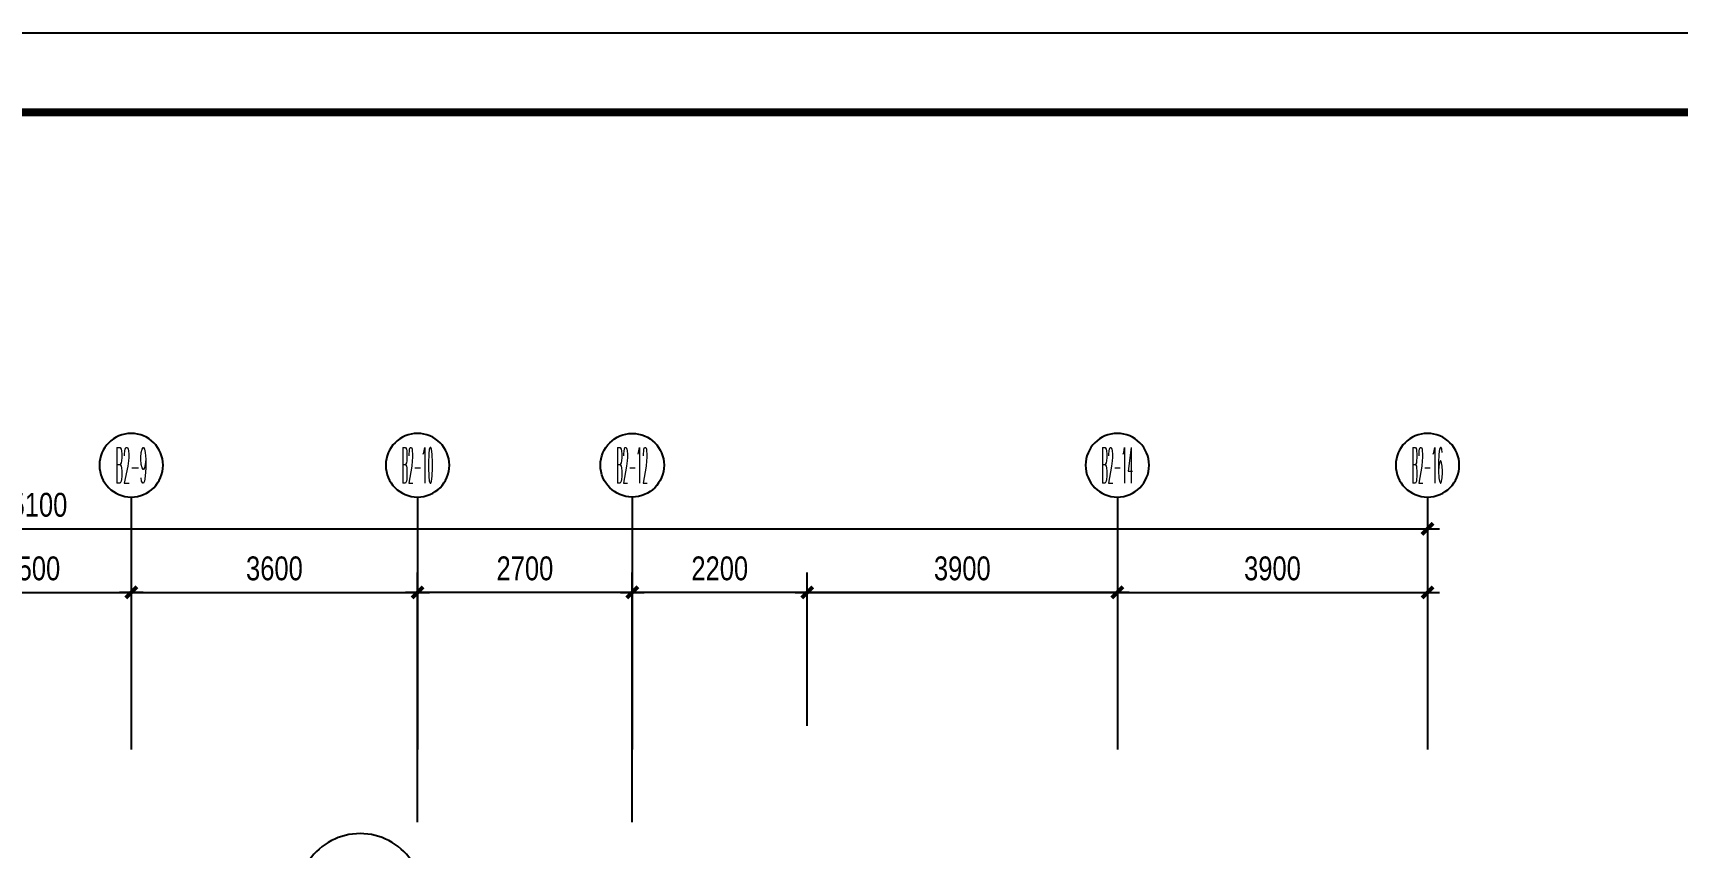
# Model space of a CAD drawing. Extents: x 45735 to 146968, y -75167 to -15767.
# Drawn here: x 106526 to 127201, y -26010 to -15767 of the extents above; entities that cross this region are included whole.
import ezdxf
from ezdxf.enums import TextEntityAlignment as Align

# ---------------------------------------------------------------- set-up
doc = ezdxf.new("R2010")
doc.units = 0
doc.header["$LTSCALE"] = 1000
doc.header["$MEASUREMENT"] = 0
doc.layers.get('0').update_dxf_attribs({"linetype": 'CONTINUOUS'})
doc.layers.get('DEFPOINTS').update_dxf_attribs({"linetype": 'CONTINUOUS'})
for name, color, linetype in [('AXIS', 7, 'CONTINUOUS'), ('AXIS_TEXT', 7, 'CONTINUOUS'), ('TK', 7, 'CONTINUOUS'), ('WINDOW', 7, 'CONTINUOUS')]:
    doc.layers.add(name, color=color, linetype=linetype)
doc.styles.add('COMPLEX', font='COMPLEX')
doc.styles.add('DIM_FONT', font='wcad.shx', dxfattribs={"width": 0.8})
doc.dimstyles.new('AXIS', dxfattribs={"dimtxt": 300, "dimasz": 1, "dimexe": 250, "dimexo": 300, "dimgap": 150, "dimtad": 1, "dimdec": 0, "dimzin": 0, "dimdsep": 46, "dimtxsty": 'DIM_FONT', "dimblk": '_DIMX', "dimcen": 0.09, "dimdle": 150, "dimse1": 1, "dimse2": 1, "dimclrt": 7, "dimadec": 0, "dimazin": 0, "dimtfac": 1, "dimtdec": 0, "dimtix": 1, "dimtmove": 2, "dimatfit": 3, "dimldrblk": '_DIMX', "dimfxl": 0, "dimtolj": 1, "dimtzin": 0, "dimarcsym": 0})

# ---------------------------------------------------------------- blocks, each defined once
blk = doc.blocks.new('_AXISO')
blk.add_circle((0, 0), 0.5)
at = {"layer": 'AXIS_TEXT', "style": 'COMPLEX', "width": 1.041667}
blk.add_attdef('A', text='', height=0.56, dxfattribs=at).set_placement((-0.25, -0.28), (0.25, -0.28), align=Align.FIT)
blk = doc.blocks.new('_DIMX')
blk.add_line((-150, 0), (150, 0))
at = {"const_width": 50}
blk.add_lwpolyline([(-70, -70), (70, 70)], dxfattribs=at)
blk = doc.blocks.new('*D91')
at = {"color": 0, "linetype": 'ByBlock'}
blk.add_line((88964, -86439), (124062, -86439), dxfattribs=at)
at = {"layer": 'DEFPOINTS', "color": 0, "linetype": 'ByBlock'}
for p in [(124063, -86439), (88963, -89217), (124063, -89217)]:
    blk.add_point(p, dxfattribs=at)
at = {"color": 0, "linetype": 'ByBlock', "rotation": 180}
blk.add_blockref('_DIMX', (88963, -86439), dxfattribs=at)
at = {"color": 0, "linetype": 'ByBlock'}
blk.add_blockref('_DIMX', (124063, -86439), dxfattribs=at)
at = {"color": 7, "linetype": 'ByBlock', "insert": (106513, -86139), "char_height": 300, "attachment_point": 5, "style": 'DIM_FONT'}
blk.add_mtext('\\A1;35100', dxfattribs=at)
blk = doc.blocks.new('*D129')
at = {"color": 0, "linetype": 'ByBlock'}
for p, q in [((111363, -90129), (111363, -86989)), ((114063, -90129), (114063, -86989)), ((114062, -87239), (111364, -87239))]:
    blk.add_line(p, q, dxfattribs=at)
at = {"layer": 'DEFPOINTS', "color": 0, "linetype": 'ByBlock'}
for p in [(111363, -87239), (111363, -90429), (114063, -90429)]:
    blk.add_point(p, dxfattribs=at)
at = {"color": 0, "linetype": 'ByBlock', "rotation": 180}
blk.add_blockref('_DIMX', (111363, -87239), dxfattribs=at)
at = {"color": 0, "linetype": 'ByBlock'}
blk.add_blockref('_DIMX', (114063, -87239), dxfattribs=at)
at = {"color": 7, "linetype": 'ByBlock', "insert": (112713, -86939), "char_height": 300, "attachment_point": 5, "style": 'DIM_FONT'}
blk.add_mtext('\\A1;2700', dxfattribs=at)
blk = doc.blocks.new('*D115')
at = {"color": 0, "linetype": 'ByBlock'}
blk.add_line((107764, -87239), (111362, -87239), dxfattribs=at)
at = {"layer": 'DEFPOINTS', "color": 0, "linetype": 'ByBlock'}
for p in [(111363, -87239), (107763, -89217), (111363, -89217)]:
    blk.add_point(p, dxfattribs=at)
at = {"color": 0, "linetype": 'ByBlock', "rotation": 180}
blk.add_blockref('_DIMX', (107763, -87239), dxfattribs=at)
at = {"color": 0, "linetype": 'ByBlock'}
blk.add_blockref('_DIMX', (111363, -87239), dxfattribs=at)
at = {"color": 7, "linetype": 'ByBlock', "insert": (109563, -86939), "char_height": 300, "attachment_point": 5, "style": 'DIM_FONT'}
blk.add_mtext('\\A1;3600', dxfattribs=at)
blk = doc.blocks.new('*D127')
at = {"color": 0, "linetype": 'ByBlock'}
blk.add_line((105264, -87239), (107762, -87239), dxfattribs=at)
at = {"layer": 'DEFPOINTS', "color": 0, "linetype": 'ByBlock'}
for p in [(107763, -87239), (105263, -89217), (107763, -89217)]:
    blk.add_point(p, dxfattribs=at)
at = {"color": 0, "linetype": 'ByBlock', "rotation": 180}
blk.add_blockref('_DIMX', (105263, -87239), dxfattribs=at)
at = {"color": 0, "linetype": 'ByBlock'}
blk.add_blockref('_DIMX', (107763, -87239), dxfattribs=at)
at = {"color": 7, "linetype": 'ByBlock', "insert": (106513, -86939), "char_height": 300, "attachment_point": 5, "style": 'DIM_FONT'}
blk.add_mtext('\\A1;2500', dxfattribs=at)
blk = doc.blocks.new('*D128')
at = {"color": 0, "linetype": 'ByBlock'}
for p, q in [((114063, -89032), (114063, -86989)), ((116263, -88917), (116263, -86989)), ((116262, -87239), (114064, -87239))]:
    blk.add_line(p, q, dxfattribs=at)
at = {"layer": 'DEFPOINTS', "color": 0, "linetype": 'ByBlock'}
for p in [(114063, -87239), (116263, -89217), (114063, -89332)]:
    blk.add_point(p, dxfattribs=at)
at = {"color": 0, "linetype": 'ByBlock', "rotation": 180}
blk.add_blockref('_DIMX', (114063, -87239), dxfattribs=at)
at = {"color": 0, "linetype": 'ByBlock'}
blk.add_blockref('_DIMX', (116263, -87239), dxfattribs=at)
at = {"color": 7, "linetype": 'ByBlock', "insert": (115163, -86939), "char_height": 300, "attachment_point": 5, "style": 'DIM_FONT'}
blk.add_mtext('\\A1;2200', dxfattribs=at)
blk = doc.blocks.new('*D133')
at = {"color": 0, "linetype": 'ByBlock'}
blk.add_line((116264, -87239), (120162, -87239), dxfattribs=at)
at = {"layer": 'DEFPOINTS', "color": 0, "linetype": 'ByBlock'}
for p in [(120163, -87239), (116263, -89217), (120163, -89217)]:
    blk.add_point(p, dxfattribs=at)
at = {"color": 0, "linetype": 'ByBlock', "rotation": 180}
blk.add_blockref('_DIMX', (116263, -87239), dxfattribs=at)
at = {"color": 0, "linetype": 'ByBlock'}
blk.add_blockref('_DIMX', (120163, -87239), dxfattribs=at)
at = {"color": 7, "linetype": 'ByBlock', "insert": (118213, -86939), "char_height": 300, "attachment_point": 5, "style": 'DIM_FONT'}
blk.add_mtext('\\A1;3900', dxfattribs=at)
blk = doc.blocks.new('*D134')
at = {"color": 0, "linetype": 'ByBlock'}
blk.add_line((116264, -87239), (120162, -87239), dxfattribs=at)
at = {"layer": 'DEFPOINTS', "color": 0, "linetype": 'ByBlock'}
for p in [(120163, -87239), (116263, -89217), (120163, -89217)]:
    blk.add_point(p, dxfattribs=at)
at = {"color": 0, "linetype": 'ByBlock', "rotation": 180}
blk.add_blockref('_DIMX', (116263, -87239), dxfattribs=at)
at = {"color": 0, "linetype": 'ByBlock'}
blk.add_blockref('_DIMX', (120163, -87239), dxfattribs=at)
at = {"color": 7, "linetype": 'ByBlock', "insert": (118213, -86939), "char_height": 300, "attachment_point": 5, "style": 'DIM_FONT'}
blk.add_mtext('\\A1;3900', dxfattribs=at)
blk = doc.blocks.new('*D135')
at = {"color": 0, "linetype": 'ByBlock'}
blk.add_line((120162, -87239), (116264, -87239), dxfattribs=at)
at = {"layer": 'DEFPOINTS', "color": 0, "linetype": 'ByBlock'}
for p in [(116263, -87239), (116263, -89217), (120163, -89217)]:
    blk.add_point(p, dxfattribs=at)
at = {"color": 0, "linetype": 'ByBlock', "rotation": 180}
blk.add_blockref('_DIMX', (116263, -87239), dxfattribs=at)
at = {"color": 0, "linetype": 'ByBlock'}
blk.add_blockref('_DIMX', (120163, -87239), dxfattribs=at)
at = {"color": 7, "linetype": 'ByBlock', "insert": (118213, -86939), "char_height": 300, "attachment_point": 5, "style": 'DIM_FONT'}
blk.add_mtext('\\A1;3900', dxfattribs=at)
blk = doc.blocks.new('*D136')
at = {"color": 0, "linetype": 'ByBlock'}
blk.add_line((120164, -87239), (124062, -87239), dxfattribs=at)
at = {"layer": 'DEFPOINTS', "color": 0, "linetype": 'ByBlock'}
for p in [(124063, -87239), (120163, -89217), (124063, -89217)]:
    blk.add_point(p, dxfattribs=at)
at = {"color": 0, "linetype": 'ByBlock', "rotation": 180}
blk.add_blockref('_DIMX', (120163, -87239), dxfattribs=at)
at = {"color": 0, "linetype": 'ByBlock'}
blk.add_blockref('_DIMX', (124063, -87239), dxfattribs=at)
at = {"color": 7, "linetype": 'ByBlock', "insert": (122113, -86939), "char_height": 300, "attachment_point": 5, "style": 'DIM_FONT'}
blk.add_mtext('\\A1;3900', dxfattribs=at)

msp = doc.modelspace()

# ---------------------------------------------------------------- linework, layer by layer
at = {"layer": 'AXIS'}
for p, q in [((107762.6, -21605.9), (107762.6, -24783.5)), ((111362.6, -21605.9), (111362.6, -24783.5)), ((114062.6, -21605.9), (114062.6, -24783.5)), ((120162.6, -21605.9), (120162.6, -24783.5)), ((124062.6, -21605.9), (124062.6, -24783.5))]:
    msp.add_line(p, q, dxfattribs=at)
at = {"layer": 'TK'}
msp.add_lwpolyline([(45734.7, -75167.5), (45734.7, -15767.5), (129834.7, -15767.5), (129834.7, -75167.5)], close=True, dxfattribs=at)
at = {"layer": 'TK', "const_width": 100}
msp.add_lwpolyline([(48234.7, -74167.5), (128834.7, -74167.5), (128834.7, -16767.5), (48234.7, -16767.5)], close=True, dxfattribs=at)
at = {"layer": 'WINDOW'}
msp.add_arc((110641.6, -26620.6), 781.1, 34.82906, 145.17094, dxfattribs=at)

# ---------------------------------------------------------------- block references
at = {"layer": 'AXIS'}
ref = msp.add_blockref('_AXISO', (107762.6, -21205.9), dxfattribs=dict(at, xscale=-800, yscale=800, zscale=800, rotation=180))
ref.add_attrib('A', 'B2-9', dxfattribs={"layer": 'AXIS_TEXT', "height": 448, "style": 'COMPLEX', "width": 0.228659}).set_placement((107562.6, -21429.9), (107962.6, -21429.9), align=Align.FIT)
ref = msp.add_blockref('_AXISO', (111362.6, -21205.9), dxfattribs=dict(at, xscale=-800, yscale=800, zscale=800, rotation=180))
ref.add_attrib('A', 'B2-10', dxfattribs={"layer": 'AXIS_TEXT', "height": 448, "style": 'COMPLEX', "width": 0.193299}).set_placement((111162.6, -21429.9), (111562.6, -21429.9), align=Align.FIT)
ref = msp.add_blockref('_AXISO', (114062.6, -21205.9), dxfattribs=dict(at, xscale=800, yscale=800, zscale=800, rotation=180))
ref.add_attrib('A', 'B2-12', dxfattribs={"layer": 'AXIS_TEXT', "height": 448, "style": 'COMPLEX', "width": 0.193299}).set_placement((113862.6, -21429.9), (114262.6, -21429.9), align=Align.FIT)
ref = msp.add_blockref('_AXISO', (120162.6, -21205.9), dxfattribs=dict(at, xscale=-800, yscale=800, zscale=800, rotation=180))
ref.add_attrib('A', 'B2-14', dxfattribs={"layer": 'AXIS_TEXT', "height": 448, "style": 'COMPLEX', "width": 0.189394}).set_placement((119962.6, -21429.9), (120362.6, -21429.9), align=Align.FIT)
ref = msp.add_blockref('_AXISO', (124062.6, -21205.9), dxfattribs=dict(at, xscale=-800, yscale=800, zscale=800, rotation=180))
ref.add_attrib('A', 'B2-16', dxfattribs={"layer": 'AXIS_TEXT', "height": 448, "style": 'COMPLEX', "width": 0.193299}).set_placement((123862.6, -21429.9), (124262.6, -21429.9), align=Align.FIT)

# ---------------------------------------------------------------- dimensions: what is measured, and where the dimension line sits
dim = msp.add_aligned_dim(p1=(88962.6, -24783.5), p2=(124062.6, -24783.5), distance=2777.5, dimstyle='AXIS', dxfattribs=at)
dim.commit()
dim.dimension.update_dxf_attribs({"geometry": '*D91', "text_midpoint": (106512.6, -21705.9), "insert": (0, 64433.4)})
for base, p1, p2, picture, middle in [((107762.6, -22805.9), (105262.6, -24783.5), (107762.6, -24783.5), '*D127', (106512.6, -22505.9)), ((111362.6, -22805.9), (107762.6, -24783.5), (111362.6, -24783.5), '*D115', (109562.6, -22505.9)), ((120162.6, -22805.9), (116262.6, -24783.5), (120162.6, -24783.5), '*D133', (118212.6, -22505.9)), ((120162.6, -22805.9), (116262.6, -24783.5), (120162.6, -24783.5), '*D134', (118212.6, -22505.9)), ((116262.6, -22805.9), (120162.6, -24783.5), (116262.6, -24783.5), '*D135', (118212.6, -22505.9)), ((124062.6, -22805.9), (120162.6, -24783.5), (124062.6, -24783.5), '*D136', (122112.6, -22505.9))]:
    dim = msp.add_linear_dim(base=base, p1=p1, p2=p2, angle=180, dimstyle='AXIS', override={"dimse1": 1}, dxfattribs=at)
    dim.commit()
    dim.dimension.update_dxf_attribs({"geometry": picture, "text_midpoint": middle, "insert": (0, 64433.4)})
for base, p1, p2, picture, middle in [((111362.6, -22805.9), (114062.6, -25995.5), (111362.6, -25995.5), '*D129', (112712.6, -22505.9)), ((114062.6, -22805.9), (116262.6, -24783.5), (114062.6, -24898.6), '*D128', (115162.6, -22505.9))]:
    dim = msp.add_linear_dim(base=base, p1=p1, p2=p2, dimstyle='AXIS', override={"dimsah": 1, "dimse1": 0, "dimse2": 0}, dxfattribs=at)
    dim.commit()
    dim.dimension.update_dxf_attribs({"geometry": picture, "text_midpoint": middle, "insert": (0, 64433.4)})

doc.saveas('drawing.dxf')
